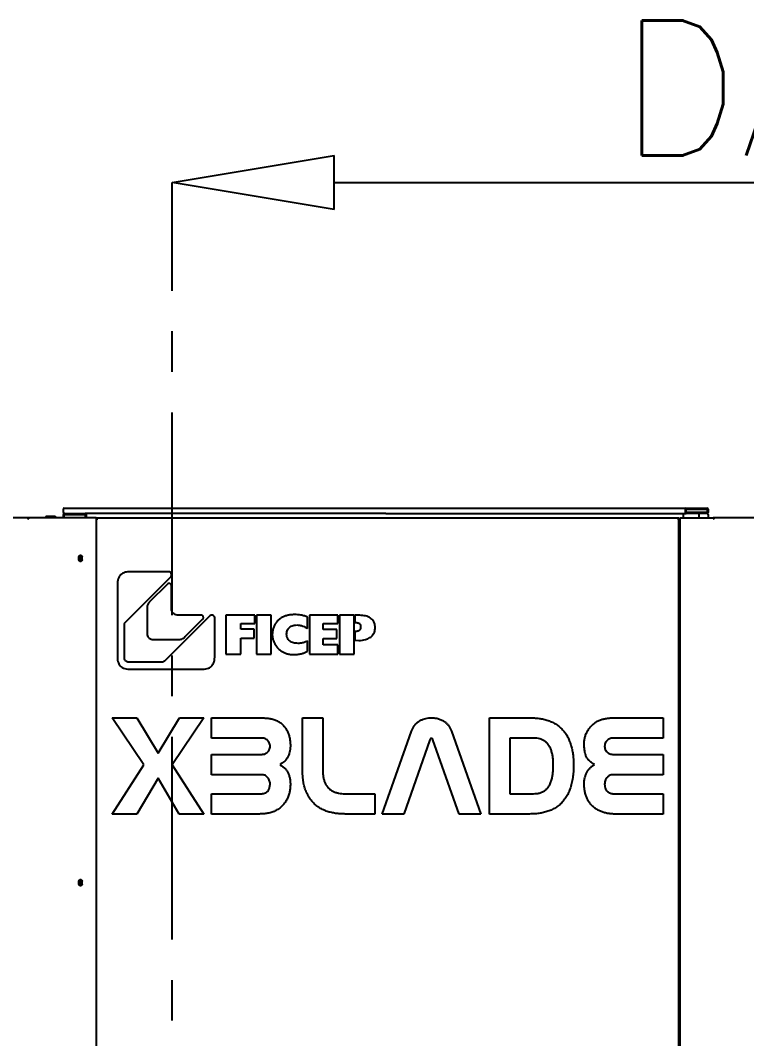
# Model space of a CAD drawing. Header units: inches. Extents: x 16559 to 58559, y 6500 to 36200.
# Drawn here: x 46231 to 47575, y 31091 to 32974 of the extents above; entities that cross this region are included whole.
import ezdxf
from ezdxf import colors
from ezdxf.entities.mleader import LeaderData, LeaderLine
from ezdxf.math import Vec2, Vec3

# ---------------------------------------------------------------- set-up
doc = ezdxf.new("R2010")
doc.units = ezdxf.units.IN
doc.header["$LTSCALE"] = 300
doc.linetypes.add('CENTRO', pattern=[2, 1.25, -0.25, 0.25, -0.25])
for name, color, linetype in [('ASSI', 254, 'CENTRO'), ('MACCHINA', 40, 'Continuous'), ('TESTI', 3, 'Continuous')]:
    doc.layers.add(name, color=color, linetype=linetype)
doc.styles.get("Standard").update_dxf_attribs({"font": 'romans.shx'})

# ---------------------------------------------------------------- blocks, each defined once
blk = doc.blocks.new('A$Ccd749461')
at = {"layer": 'ASSI'}
blk.add_line((0, -865), (0, 2335), dxfattribs=at)
at = {"layer": 'MACCHINA'}
for p, q in [((-199.4, 1733), (951.3, 1733)), ((951.3, 1733), (990, 1733)), ((-266.8, 1715), (-469.3, 1715)), ((-266.5, 1715), (-266.8, 1715)), ((-266.5, 1715), (-266.5, 1713)), ((-142, 1715), (-266.5, 1715)), ((-233.3, 1717.5), (-234.7, 1715)), ((-216.1, 1717.5), (-233.3, 1717.5)), ((-214.7, 1715), (-216.1, 1717.5)), ((-201.1, 1725), (-201.1, 1731)), ((-201.1, 1715), (-201.1, 1721)), ((-199.4, 1723), (-160.7, 1723)), ((-199.4, 1721), (-160.7, 1721)), ((-199.4, 1715), (-199.4, 1721)), ((395.3, 1723), (-160.7, 1723)), ((-160.7, 1721), (-160.7, 1715)), ((-159.1, 1721), (-159.1, 1715)), ((-141.9, 1715), (-142, 1715)), ((-139.7, 1713), (-139.7, 1715)), ((-139.7, 1715), (-137.6, 1715)), ((-137.6, 1715), (-137.6, 1713)), ((-137.6, 1715), (935.2, 1715)), ((395.3, 1723), (951.3, 1723)), ((935.2, 1715), (935.2, 1713)), ((935.2, 1715), (937.3, 1715)), ((937.3, 1713), (937.3, 1715)), ((939.3, 1713), (939.3, 1715)), ((939.3, 1715), (941.4, 1715)), ((941.4, 1715), (941.4, 1713)), ((941.4, 1715), (1001.3, 1715)), ((945.3, 1723), (945.3, 1715)), ((949.7, 1725), (949.7, 1731)), ((951.3, 1731), (990, 1731)), ((951.3, 1725), (951.3, 1731)), ((990, 1725), (951.3, 1725)), ((990, 1723), (951.3, 1723)), ((975.3, 1715), (975.3, 1723)), ((990, 1731), (990, 1725)), ((991.7, 1731), (991.7, 1725)), ((991.7, 1721), (991.7, 1715)), ((1001.5, 1715), (1001.3, 1715)), ((1367, 1715), (1001.5, 1715)), ((1001.5, 1715), (1001.5, 1713)), ((-266.5, 1713), (-266.6, 1713)), ((-265.1, 1712.8), (-266.6, 1712.8)), ((-139.7, 1712.8), (-140.3, 1712.8)), ((-139.7, 1713), (-137.6, 1713)), ((-139.7, 1713), (-139.7, 1713)), ((-139.7, 1712.9), (-137.7, 1712.9)), ((-139.7, 1712.9), (-139.7, 1712.8)), ((-139.7, -232.8), (-139.7, 1712.8)), ((935.2, 1713), (937.3, 1713)), ((937.3, 1712.9), (935.3, 1712.9)), ((937.3, 1713), (939.3, 1713)), ((937.3, 617.1), (937.3, 1712.9)), ((939.3, 1713), (941.4, 1713)), ((939.3, 1712.9), (939.3, -434.9)), ((939.3, 1712.9), (941.3, 1712.9)), ((1001.4, 1712.8), (1002.9, 1712.8)), ((937.3, 1660), (939.3, 1662)), ((-173.1, 1642), (-173.1, 1638)), ((-172.7, 1643.8), (-171.3, 1645)), ((-171.4, 1645), (-172.6, 1643.9)), ((-168.2, 1645), (-171, 1645)), ((-170.7, 1645), (-167.8, 1642.6)), ((-167.8, 1642.6), (-167.8, 1637.4)), ((-167.8, 1637.4), (-167.8, 1642.6)), ((-167.5, 1638), (-167.5, 1642)), ((-166.1, 1638), (-166.1, 1642)), ((-171.2, 1635), (-172.8, 1636.3)), ((-172.6, 1636.1), (-171.4, 1635)), ((-171, 1635), (-168.2, 1635)), ((-167.8, 1637.4), (-170.8, 1635)), ((-170.7, 1635), (-167.8, 1637.4)), ((-167.9, 1637.4), (-167.8, 1637.4)), ((-86, 1522.1), (-3.1, 1605)), ((-6.9, 1615), (-79.6, 1615)), ((-8.7, 1592.3), (-42.3, 1558.7)), ((-1.3, 1547.3), (-1.3, 1589)), ((-46.3, 1548.2), (-46.3, 1502.7)), ((69.1, 1533), (-12.6, 1451.2)), ((31.6, 1534.7), (11.3, 1534.7)), ((24.4, 1495.1), (56.5, 1527.2)), ((78.9, 1457.4), (78.9, 1529.1)), ((153.3, 1534.6), (99.7, 1534.6)), ((99.7, 1534.6), (99.7, 1462.4)), ((153.3, 1519.3), (153.3, 1534.6)), ((183.2, 1534.6), (156.4, 1534.6)), ((156.4, 1534.6), (156.4, 1462.4)), ((183.2, 1462.4), (183.2, 1534.6)), ((250.8, 1510), (250.8, 1531)), ((306.4, 1534.6), (254.1, 1534.6)), ((254.1, 1534.6), (254.1, 1462.4)), ((306.4, 1519.4), (306.4, 1534.6)), ((336.7, 1534.6), (309.8, 1534.6)), ((309.8, 1534.6), (309.8, 1462.4)), ((336.7, 1462.4), (336.7, 1534.6)), ((338.2, 1534.6), (338.2, 1521.2)), ((347.1, 1534.6), (338.2, 1534.6)), ((127, 1508.7), (127, 1519.3)), ((127, 1519.3), (153.3, 1519.3)), ((151.6, 1508.7), (127, 1508.7)), ((151.6, 1492.4), (151.6, 1508.7)), ((279.4, 1519.4), (306.4, 1519.4)), ((279.4, 1508.3), (279.4, 1519.4)), ((304.9, 1508.3), (279.4, 1508.3)), ((304.9, 1491.4), (304.9, 1508.3)), ((338.2, 1521.2), (340.2, 1521.2)), ((-33.3, 1489.7), (12.5, 1489.7)), ((127, 1492.4), (151.6, 1492.4)), ((127, 1462.4), (127, 1492.4)), ((279.4, 1491.4), (304.9, 1491.4)), ((279.4, 1480.1), (279.4, 1491.4)), ((338.2, 1504.8), (338.2, 1488.3)), ((340.3, 1504.8), (338.2, 1504.8)), ((338.2, 1488.3), (345.7, 1488.2)), ((250.8, 1468.2), (250.8, 1487.5)), ((306.4, 1480.1), (279.4, 1480.1)), ((306.4, 1462.4), (306.4, 1480.1)), ((99.7, 1462.4), (127, 1462.4)), ((156.4, 1462.4), (183.2, 1462.4)), ((254.1, 1462.4), (306.4, 1462.4)), ((309.8, 1462.4), (336.7, 1462.4)), ((-78.6, 1435), (56.5, 1435)), ((-19.8, 1447.8), (-78.5, 1447.8)), ((-111, 1345), (-65.5, 1345)), ((-52.2, 1258.2), (-111, 1345)), ((-65.5, 1345), (-26, 1279.3)), ((-26, 1279.3), (13.5, 1345)), ((59, 1345), (0, 1258.2)), ((13.5, 1345), (59, 1345)), ((72.7, 1345), (161.5, 1345)), ((72.7, 1307.4), (72.7, 1345)), ((241.4, 1244.6), (241.4, 1345)), ((241.4, 1345), (279, 1345)), ((279, 1345), (279, 1244.2)), ((587.4, 1345), (661.6, 1345)), ((587.4, 1167), (587.4, 1345)), ((820, 1345), (908.8, 1345)), ((908.8, 1345), (908.8, 1307.4)), ((388.4, 1167), (443.1, 1320.4)), ((516.7, 1320.4), (571.4, 1167)), ((166.1, 1307.4), (72.7, 1307.4)), ((476.9, 1304.3), (428.5, 1167)), ((480.4, 1307), (479.3, 1307)), ((531.3, 1167), (482.6, 1304.3)), ((669.2, 1307.4), (625, 1307.4)), ((625, 1307.4), (625, 1204.6)), ((908.8, 1307.4), (815.4, 1307.4)), ((72.7, 1277.3), (165.8, 1277.3)), ((72.7, 1239.7), (72.7, 1277.3)), ((815.7, 1277.3), (908.8, 1277.3)), ((908.8, 1277.3), (908.8, 1239.7)), ((-110.7, 1167), (-52.2, 1258.2)), ((0, 1258.2), (58.8, 1167)), ((705.2, 1256.5), (705.2, 1258.7)), ((742.8, 1256.3), (742.8, 1255.5)), ((-26, 1233.3), (-65.2, 1167)), ((13.3, 1167), (-26, 1233.3)), ((166.1, 1239.7), (72.7, 1239.7)), ((908.8, 1239.7), (815.4, 1239.7)), ((176.9, 1209.5), (176.9, 1209.2)), ((72.7, 1167), (72.7, 1204.6)), ((72.7, 1204.6), (165.8, 1204.6)), ((319.4, 1204.6), (375.1, 1204.6)), ((375.1, 1204.6), (375.1, 1167)), ((625, 1204.6), (668.9, 1204.6)), ((815.7, 1204.6), (908.8, 1204.6)), ((908.8, 1204.6), (908.8, 1167)), ((-65.2, 1167), (-110.7, 1167)), ((58.8, 1167), (13.3, 1167)), ((161.5, 1167), (72.7, 1167)), ((375.1, 1167), (320.2, 1167)), ((428.5, 1167), (388.4, 1167)), ((571.4, 1167), (531.3, 1167)), ((661.3, 1167), (587.4, 1167)), ((908.8, 1167), (820, 1167)), ((-173.1, 1042), (-173.1, 1038)), ((-171.2, 1035), (-172.8, 1036.3)), ((-172.7, 1043.8), (-171.3, 1045)), ((-171.4, 1045), (-172.6, 1043.9)), ((-172.6, 1036.1), (-171.4, 1035)), ((-168.2, 1045), (-171, 1045)), ((-167.8, 1037.4), (-170.8, 1035)), ((-170.7, 1045), (-167.8, 1042.6)), ((-170.7, 1035), (-167.8, 1037.4)), ((-167.9, 1037.4), (-167.8, 1037.4)), ((-167.8, 1042.6), (-167.8, 1037.4)), ((-167.8, 1037.4), (-167.8, 1042.6)), ((-167.5, 1038), (-167.5, 1042)), ((-166.1, 1038), (-166.1, 1042)), ((-171, 1035), (-168.2, 1035))]:
    blk.add_line(p, q, dxfattribs=at)
at = {"layer": 'MACCHINA', "flags": 128}
for points in [[(-169.3, 1640), (-169.4, 1640.9), (-169.8, 1641.7), (-170.3, 1642.2), (-171, 1642.4), (-171.6, 1642.2), (-172.2, 1641.7), (-172.5, 1640.9), (-172.7, 1640), (-172.5, 1639.1), (-172.2, 1638.3), (-171.6, 1637.8), (-171, 1637.6), (-170.3, 1637.8), (-169.8, 1638.3), (-169.4, 1639.1), (-169.3, 1640)], [(-101.2, 1593.4), (-101.2, 1575.9), (-101.2, 1559.4), (-101.2, 1544.2), (-101.2, 1530.1), (-101.2, 1517.2), (-101.2, 1505.4), (-101.2, 1494.9), (-101.2, 1486.2), (-101.2, 1478.5), (-101.2, 1471.8), (-101.2, 1466.1), (-101.2, 1461.3), (-101.2, 1457.5)], [(-169.3, 1040), (-169.4, 1040.9), (-169.8, 1041.7), (-170.3, 1042.2), (-171, 1042.4), (-171.6, 1042.2), (-172.2, 1041.7), (-172.5, 1040.9), (-172.7, 1040), (-172.5, 1039.1), (-172.2, 1038.3), (-171.6, 1037.8), (-171, 1037.6), (-170.3, 1037.8), (-169.8, 1038.3), (-169.4, 1039.1), (-169.3, 1040)]]:
    blk.add_lwpolyline(points, dxfattribs=at)
at = {"layer": 'MACCHINA'}
for centre, radius, start, end in [((-199.3, 1731.1), 1.86, 95.3443, 184.4952), ((951.5, 1731.1), 1.86, 95.3443, 184.4952), ((989.9, 1731.1), 1.86, 355.5048, 84.6557), ((-199.3, 1724.9), 1.86, 175.5048, 264.6557), ((-199.3, 1721.1), 1.86, 95.3443, 184.4952), ((-160.9, 1721.1), 1.86, 355.5048, 84.6557), ((951.5, 1724.9), 1.86, 175.5048, 264.6557), ((989.9, 1724.9), 1.86, 275.3443, 4.4952), ((989.9, 1721.1), 1.86, 355.5048, 84.6557), ((-170.5, 1642.4), 2.68, 101.4218, 188.0495), ((-170.1, 1642.4), 2.68, 351.9505, 78.5782), ((-168.7, 1642.4), 2.68, 351.9505, 78.5782), ((-170.5, 1637.6), 2.68, 171.9505, 258.5782), ((-170.1, 1637.6), 2.68, 281.4218, 8.0495), ((-168.7, 1637.6), 2.68, 281.4218, 8.0495), ((-170.5, 1042.4), 2.68, 101.4218, 188.0495), ((-170.5, 1037.6), 2.68, 171.9505, 258.5782), ((-170.1, 1042.4), 2.68, 351.9505, 78.5782), ((-170.1, 1037.6), 2.68, 281.4218, 8.0495), ((-168.7, 1042.4), 2.68, 351.9505, 78.5782), ((-168.7, 1037.6), 2.68, 281.4218, 8.0495)]:
    blk.add_arc(centre, radius, start, end, dxfattribs=at)
for points in [[(-266.8, 1715), (-266.8, 1715), (-266.7, 1714.9), (-266.7, 1714.4), (-266.7, 1713.7), (-266.6, 1713.1), (-266.6, 1712.8)], [(-265.1, 1712.8), (-265.1, 1713.1), (-265.1, 1713.7), (-265.4, 1714.4), (-265.9, 1714.9), (-266.3, 1715), (-266.5, 1715)], [(-142, 1715), (-141.8, 1715), (-141.4, 1714.9), (-140.8, 1714.4), (-140.4, 1713.7), (-140.4, 1713.1), (-140.3, 1712.8)], [(-139.7, 1712.8), (-139.7, 1713.1), (-139.8, 1713.7), (-140.3, 1714.4), (-141, 1714.9), (-141.6, 1715), (-141.9, 1715)], [(-137.5, 1712.8), (-137.5, 1713.1), (-137.5, 1713.7), (-137.5, 1714.4), (-137.5, 1714.9), (-137.6, 1715), (-137.6, 1715)], [(935.2, 1715), (935.2, 1715), (935.1, 1714.9), (935.1, 1714.4), (935.1, 1713.7), (935.1, 1713.1), (935.1, 1712.8)], [(941.5, 1712.8), (941.5, 1713.1), (941.5, 1713.7), (941.5, 1714.4), (941.5, 1714.9), (941.4, 1715), (941.4, 1715)], [(1001.3, 1715), (1001.3, 1715), (1001.3, 1714.9), (1001.3, 1714.4), (1001.4, 1713.7), (1001.4, 1713.1), (1001.4, 1712.8)], [(1002.9, 1712.8), (1002.9, 1713.1), (1002.9, 1713.7), (1002.6, 1714.4), (1002.1, 1714.9), (1001.7, 1715), (1001.5, 1715)], [(-266.5, 1712.8), (-266.5, 1712.8), (-266.4, 1712.9), (-266.5, 1712.9), (-266.5, 1713), (-266.5, 1713), (-266.5, 1713)], [(-139.7, 1712.9), (-139.7, 1712.9), (-139.6, 1712.8), (-139.1, 1712.8), (-138.4, 1712.8), (-137.8, 1712.8), (-137.5, 1712.8)], [(935.1, 1712.8), (935.4, 1712.8), (936, 1712.8), (936.7, 1712.8), (937.2, 1712.8), (937.3, 1712.9), (937.3, 1712.9)], [(939.3, 1712.9), (939.3, 1712.9), (939.4, 1712.8), (939.9, 1712.8), (940.6, 1712.8), (941.2, 1712.8), (941.5, 1712.8)], [(1001.5, 1712.8), (1001.5, 1712.8), (1001.5, 1712.9), (1001.5, 1712.9), (1001.5, 1713), (1001.5, 1713), (1001.5, 1713)]]:
    blk.add_open_spline(points, degree=3, dxfattribs=at)
for points, knots in [([(-79.6, 1615), (-81.4, 1614.9), (-84.8, 1614.8), (-89.4, 1613.5), (-93.4, 1611.4), (-96.6, 1608.3), (-99, 1604.2), (-100.6, 1599.1), (-101, 1595.4), (-101.2, 1593.4)], [0, 0, 0, 0, 0.154152, 0.291348, 0.417883, 0.541688, 0.67761, 0.828276, 1, 1, 1, 1]), ([(-1.3, 1609.4), (-1.3, 1610.1), (-1.3, 1611.3), (-1.9, 1612.9), (-3, 1614.2), (-4.8, 1615), (-6.1, 1615), (-6.9, 1615)], [0, 0, 0, 0, 0.216084, 0.396669, 0.559288, 0.759071, 1, 1, 1, 1]), ([(-3.1, 1605), (-2.8, 1605.3), (-2.2, 1605.8), (-1.4, 1607.3), (-1.3, 1608.6), (-1.3, 1609.4)], [0, 0, 0, 0, 0.236294, 0.497727, 1, 1, 1, 1]), ([(-5.7, 1593.5), (-6.1, 1593.5), (-6.8, 1593.4), (-7.8, 1593.1), (-8.4, 1592.6), (-8.7, 1592.3)], [0, 0, 0, 0, 0.330325, 0.613112, 1, 1, 1, 1]), ([(-1.3, 1589), (-1.3, 1589.5), (-1.4, 1590.5), (-1.9, 1591.7), (-2.8, 1592.7), (-4.1, 1593.4), (-5.2, 1593.4), (-5.7, 1593.5)], [0, 0, 0, 0, 0.214114, 0.396535, 0.562604, 0.763959, 1, 1, 1, 1]), ([(-42.3, 1558.7), (-43, 1557.9), (-44.3, 1556.3), (-45.5, 1553.6), (-46.2, 1550.9), (-46.3, 1549.1), (-46.3, 1548.2)], [0, 0, 0, 0, 0.275104, 0.5469, 0.767216, 1, 1, 1, 1]), ([(11.3, 1534.7), (9.9, 1534.9), (7.2, 1535.2), (3.7, 1536.8), (1.2, 1538.9), (-0.3, 1541.5), (-1.1, 1544.2), (-1.2, 1546.2), (-1.3, 1547.3)], [0, 0, 0, 0, 0.216978, 0.402405, 0.570129, 0.70159, 0.84241, 1, 1, 1, 1]), ([(53.6, 1534.7), (53, 1534.7), (51.4, 1534.7), (48.5, 1534.7), (45, 1534.7), (40.9, 1534.7), (36.5, 1534.7), (33.3, 1534.7), (31.6, 1534.7)], [0, 0, 0, 0, 0.081759, 0.211673, 0.389741, 0.563433, 0.766852, 1, 1, 1, 1]), ([(58, 1530.2), (58, 1530.8), (57.9, 1532), (57.1, 1533.3), (56, 1534.2), (54.9, 1534.7), (54, 1534.7), (53.6, 1534.7)], [0, 0, 0, 0, 0.233077, 0.494639, 0.643421, 0.807933, 1, 1, 1, 1]), ([(56.5, 1527.2), (57, 1527.7), (57.8, 1528.6), (58, 1529.7), (58, 1530.2)], [0, 0, 0, 0, 0.567882, 1, 1, 1, 1]), ([(73.3, 1534.8), (72.8, 1534.8), (72, 1534.8), (70.5, 1534.2), (69.7, 1533.5), (69.1, 1533)], [0, 0, 0, 0, 0.274474, 0.543817, 1, 1, 1, 1]), ([(78.9, 1529.1), (78.9, 1529.7), (78.9, 1530.7), (78.3, 1532.1), (77.6, 1533.2), (76.4, 1534), (75, 1534.6), (73.8, 1534.8), (73.3, 1534.8)], [0, 0, 0, 0, 0.187449, 0.344743, 0.484477, 0.615984, 0.814816, 1, 1, 1, 1]), ([(226.6, 1535.9), (224.2, 1535.8), (219.6, 1535.7), (213.1, 1534.5), (207.2, 1532.5), (202, 1529.9), (197.4, 1526.6), (193.3, 1522.5), (189.9, 1517.5), (187.3, 1511.7), (185.6, 1505.3), (185.4, 1500.8), (185.3, 1498.6)], [0, 0, 0, 0, 0.1136, 0.218837, 0.31714, 0.409993, 0.49891, 0.585393, 0.686102, 0.787576, 0.891684, 1, 1, 1, 1]), ([(250.8, 1531), (248.8, 1531.9), (244.8, 1533.6), (238.6, 1535), (232.5, 1535.8), (228.6, 1535.9), (226.6, 1535.9)], [0, 0, 0, 0, 0.260554, 0.531495, 0.757586, 1, 1, 1, 1]), ([(345.7, 1488.2), (347.8, 1488.2), (351.8, 1488.3), (357.4, 1489.4), (362.1, 1491), (366.1, 1493.1), (369.5, 1495.8), (372.3, 1499.3), (374.4, 1503.3), (375.5, 1507.6), (375.8, 1511.9), (375.5, 1516.2), (374.3, 1520.4), (372.3, 1524.3), (369.5, 1527.5), (366.2, 1530.1), (362.4, 1532.1), (357.9, 1533.5), (352.7, 1534.4), (349, 1534.5), (347.1, 1534.6)], [0, 0, 0, 0, 0.075846, 0.142171, 0.20065, 0.252975, 0.30078, 0.356322, 0.409205, 0.460655, 0.511018, 0.56235, 0.613327, 0.664756, 0.718154, 0.763772, 0.813366, 0.868344, 0.930107, 1, 1, 1, 1]), ([(-88.2, 1515.6), (-88.1, 1516.5), (-88.1, 1518.1), (-87.6, 1520.1), (-86.9, 1521.4), (-86.3, 1521.9), (-86, 1522.1)], [0, 0, 0, 0, 0.375048, 0.665975, 0.846122, 1, 1, 1, 1]), ([(-88.2, 1457.4), (-88.2, 1461.2), (-88.2, 1468.3), (-88.2, 1478.3), (-88.2, 1487.2), (-88.2, 1494.9), (-88.2, 1501.3), (-88.2, 1506.5), (-88.2, 1510.6), (-88.2, 1513.5), (-88.2, 1515), (-88.2, 1515.6)], [0, 0, 0, 0, 0.1931955, 0.3659092, 0.5181411, 0.6498912, 0.7611595, 0.8505046, 0.9200929, 0.9699246, 1, 1, 1, 1]), ([(211.8, 1499.5), (211.9, 1500.9), (212.1, 1503.8), (213.5, 1507.6), (215.6, 1510.9), (218.5, 1513.5), (222.1, 1515.4), (226.2, 1516.6), (229.1, 1516.6), (230.6, 1516.7)], [0, 0, 0, 0, 0.152574, 0.292832, 0.426376, 0.558158, 0.698648, 0.845069, 1, 1, 1, 1]), ([(230.6, 1516.7), (232.6, 1516.5), (236.4, 1516.3), (241.6, 1514.8), (246.5, 1512.7), (249.3, 1510.9), (250.8, 1510)], [0, 0, 0, 0, 0.270756, 0.533457, 0.753262, 1, 1, 1, 1]), ([(340.2, 1521.2), (341.1, 1521.1), (342.8, 1521.1), (345.2, 1520.4), (346.9, 1519.2), (348.1, 1517.5), (348.7, 1515.4), (348.9, 1513.1), (348.7, 1510.8), (348.1, 1508.7), (346.9, 1506.9), (345.2, 1505.7), (342.9, 1504.9), (341.2, 1504.8), (340.3, 1504.8)], [0, 0, 0, 0, 0.103759, 0.188721, 0.262132, 0.333102, 0.410147, 0.498905, 0.587278, 0.665857, 0.739053, 0.813877, 0.898473, 1, 1, 1, 1]), ([(-46.3, 1502.7), (-46.3, 1501.2), (-46.2, 1498.5), (-45, 1494.7), (-42.7, 1492.2), (-40, 1490.6), (-36.8, 1489.8), (-34.5, 1489.7), (-33.3, 1489.7)], [0, 0, 0, 0, 0.207803, 0.383088, 0.544748, 0.677819, 0.827136, 1, 1, 1, 1]), ([(12.5, 1489.7), (13.8, 1489.8), (16.4, 1490), (19.7, 1491.2), (22.4, 1492.9), (23.7, 1494.3), (24.4, 1495.1)], [0, 0, 0, 0, 0.295122, 0.569616, 0.781808, 1, 1, 1, 1]), ([(185.3, 1498.6), (185.4, 1496.7), (185.7, 1492.8), (187.3, 1487), (189.9, 1481.4), (193.5, 1476.1), (197.8, 1471.6), (202.5, 1468.1), (207.4, 1465.4), (212.8, 1463.4), (218.9, 1462.1), (223.1, 1461.9), (225.3, 1461.9)], [0, 0, 0, 0, 0.094323, 0.193197, 0.296054, 0.402412, 0.512181, 0.601206, 0.693315, 0.789514, 0.891177, 1, 1, 1, 1]), ([(230.7, 1482.8), (229.3, 1482.9), (226.6, 1483.1), (222.7, 1484.2), (219.2, 1485.9), (216.1, 1488.2), (213.7, 1491.3), (212.1, 1495.2), (211.9, 1498), (211.8, 1499.5)], [0, 0, 0, 0, 0.148526, 0.291412, 0.42849, 0.561067, 0.698831, 0.842136, 1, 1, 1, 1]), ([(250.8, 1487.5), (249.4, 1486.7), (246.8, 1485.3), (242.9, 1483.9), (239.1, 1483), (235.1, 1482.6), (232.2, 1482.7), (230.7, 1482.8)], [0, 0, 0, 0, 0.226627, 0.417505, 0.588406, 0.785485, 1, 1, 1, 1]), ([(-101.2, 1457.5), (-101.1, 1455.6), (-101, 1451.9), (-99.7, 1446.8), (-97.4, 1442.6), (-94.2, 1439.2), (-89.8, 1436.7), (-84.5, 1435.2), (-80.7, 1435.1), (-78.6, 1435)], [0, 0, 0, 0, 0.160223, 0.30095, 0.428415, 0.550895, 0.683904, 0.83121, 1, 1, 1, 1]), ([(-78.5, 1447.8), (-79.6, 1447.8), (-81.7, 1447.9), (-84.5, 1449), (-86.7, 1450.8), (-88.1, 1453.8), (-88.1, 1456.2), (-88.2, 1457.4)], [0, 0, 0, 0, 0.214647, 0.394677, 0.557575, 0.758269, 1, 1, 1, 1]), ([(-12.6, 1451.2), (-13.1, 1450.7), (-14.2, 1449.7), (-16.6, 1448.4), (-18.5, 1448), (-19.8, 1447.8)], [0, 0, 0, 0, 0.275957, 0.549354, 1, 1, 1, 1]), ([(56.5, 1435), (58.4, 1435), (62, 1435.2), (67, 1436.5), (71.1, 1438.7), (74.5, 1442), (77, 1446.3), (78.6, 1451.6), (78.8, 1455.4), (78.9, 1457.4)], [0, 0, 0, 0, 0.158045, 0.297507, 0.424645, 0.547613, 0.681678, 0.830186, 1, 1, 1, 1]), ([(225.3, 1461.9), (228, 1462), (233.1, 1462.2), (239.9, 1463.6), (245.8, 1465.6), (249.1, 1467.3), (250.8, 1468.2)], [0, 0, 0, 0, 0.2996878, 0.5770574, 0.7880411, 1, 1, 1, 1]), ([(161.5, 1345), (163.9, 1345), (168.7, 1344.9), (175.8, 1344.3), (183, 1343.3), (189.9, 1341.5), (196.6, 1338.6), (202.5, 1334.4), (207.5, 1329.5), (211.4, 1323.9), (214.5, 1318), (216.6, 1311.7), (218, 1305.3), (218.7, 1298.7), (218.8, 1294.3), (218.9, 1292.1)], [0, 0, 0, 0, 0.080006, 0.160014, 0.24001, 0.319986, 0.399923, 0.479893, 0.559907, 0.633216, 0.706606, 0.779905, 0.853322, 0.926625, 1, 1, 1, 1]), ([(443.1, 1320.4), (443.7, 1322), (445.1, 1325.3), (447.7, 1330), (451.1, 1334.1), (455.1, 1337.7), (459.6, 1340.5), (464.5, 1342.6), (469.5, 1344), (474.7, 1344.9), (478.2, 1345), (479.9, 1345)], [0, 0, 0, 0, 0.112026, 0.223982, 0.33603, 0.447992, 0.560027, 0.669978, 0.780049, 0.889972, 1, 1, 1, 1]), ([(479.9, 1345), (482.1, 1344.9), (486.6, 1344.8), (493.1, 1343.4), (499.4, 1341), (504.7, 1337.8), (508.9, 1333.9), (512.1, 1329.8), (514.8, 1325.3), (516.1, 1322), (516.7, 1320.4)], [0, 0, 0, 0, 0.139988, 0.280007, 0.419913, 0.55993, 0.66987, 0.779992, 0.889938, 1, 1, 1, 1]), ([(661.6, 1345), (664.5, 1344.9), (670.2, 1344.8), (678.9, 1344), (687.4, 1342.5), (695.7, 1340.1), (703.7, 1336.9), (711.2, 1332.7), (718, 1327.5), (724, 1321.5), (729.1, 1314.6), (733.3, 1307), (736.6, 1299), (739.1, 1290.7), (740.9, 1282.2), (742.1, 1273.6), (742.7, 1264.9), (742.8, 1259.2), (742.8, 1256.3)], [0, 0, 0, 0, 0.062726, 0.125448, 0.188174, 0.250891, 0.313613, 0.375205, 0.436799, 0.498382, 0.559985, 0.62283, 0.685692, 0.748549, 0.811412, 0.874278, 0.937136, 1, 1, 1, 1]), ([(781.3, 1258.5), (779.8, 1259.5), (776.7, 1261.4), (772.5, 1264.8), (768.8, 1268.8), (766, 1273.6), (764.4, 1278.8), (763.2, 1284.4), (762.5, 1290.5), (762.2, 1297.1), (762.6, 1303.6), (764, 1310), (766.2, 1316.1), (769.3, 1321.9), (773.1, 1327.2), (777.5, 1332), (782.5, 1336.2), (788.1, 1339.6), (794.2, 1341.9), (800.5, 1343.5), (807, 1344.4), (813.5, 1344.9), (817.8, 1345), (820, 1345)], [0, 0, 0, 0, 0.041688, 0.083339, 0.125039, 0.16668, 0.208343, 0.250019, 0.30002, 0.350025, 0.40003, 0.450036, 0.500039, 0.550047, 0.600051, 0.650056, 0.700054, 0.750062, 0.800011, 0.849995, 0.899991, 0.949999, 1, 1, 1, 1]), ([(181.2, 1292.5), (181.2, 1293.6), (181.1, 1295.8), (179.9, 1298.9), (178, 1301.7), (175.7, 1304.1), (172.8, 1306), (169.6, 1307.2), (167.2, 1307.3), (166.1, 1307.4)], [0, 0, 0, 0, 0.139988, 0.279974, 0.420005, 0.560048, 0.706662, 0.853374, 1, 1, 1, 1]), ([(479.3, 1307), (479, 1306.9), (478.3, 1306.7), (477.5, 1305.6), (477.2, 1304.8), (476.9, 1304.3)], [0, 0, 0, 0, 0.275338, 0.559627, 1, 1, 1, 1]), ([(482.6, 1304.3), (482.3, 1304.9), (481.8, 1305.7), (481.2, 1306.7), (480.7, 1306.9), (480.4, 1307)], [0, 0, 0, 0, 0.559891, 0.783254, 1, 1, 1, 1]), ([(705.2, 1258.7), (705.2, 1261), (705.1, 1265.6), (704.5, 1272.5), (703.3, 1279.3), (701.3, 1285.9), (698.6, 1291.9), (695.1, 1296.9), (690.9, 1301), (686, 1304.1), (680.6, 1306.1), (674.9, 1307.2), (671.1, 1307.3), (669.2, 1307.4)], [0, 0, 0, 0, 0.100051, 0.200084, 0.300131, 0.400151, 0.500107, 0.583434, 0.66672, 0.749996, 0.833319, 0.916633, 1, 1, 1, 1]), ([(815.4, 1307.4), (814.4, 1307.3), (812.4, 1307.3), (809.5, 1306.3), (806.9, 1304.9), (804.4, 1302.7), (802.1, 1299.8), (800.5, 1296.1), (800.1, 1292.1), (800.6, 1288.1), (802.1, 1284.4), (804.6, 1281.2), (807.9, 1278.8), (811.7, 1277.5), (814.4, 1277.4), (815.7, 1277.3)], [0, 0, 0, 0, 0.0625648, 0.1251154, 0.187667, 0.2502348, 0.333508, 0.4168799, 0.5001487, 0.5834658, 0.6667448, 0.7500639, 0.833251, 0.9166506, 1, 1, 1, 1]), ([(165.8, 1277.3), (166.9, 1277.4), (169.2, 1277.5), (172.5, 1278.4), (175.5, 1280.1), (178, 1282.5), (179.9, 1285.5), (181.1, 1288.9), (181.2, 1291.3), (181.2, 1292.5)], [0, 0, 0, 0, 0.1400602, 0.2801241, 0.4199782, 0.5600976, 0.7066602, 0.8533292, 1, 1, 1, 1]), ([(218.9, 1292.1), (218.8, 1290.2), (218.6, 1286.4), (217.3, 1280.8), (215.6, 1275.3), (213.3, 1270.5), (210.3, 1266.6), (207, 1263.5), (203.4, 1260.8), (200.8, 1259.3), (199.5, 1258.5)], [0, 0, 0, 0, 0.139943, 0.279926, 0.419914, 0.559871, 0.669879, 0.779983, 0.889944, 1, 1, 1, 1]), ([(199.5, 1258.5), (201.2, 1257.4), (204.6, 1255.3), (209.1, 1251.2), (212.8, 1246.5), (215.5, 1241), (217.3, 1235.1), (218.6, 1228.9), (218.8, 1224.7), (218.9, 1222.6)], [0, 0, 0, 0, 0.1400466, 0.2800401, 0.4200285, 0.5600271, 0.7066631, 0.853372, 1, 1, 1, 1]), ([(320.2, 1167), (317.5, 1167.1), (312.3, 1167.2), (304.4, 1167.9), (296.6, 1169.2), (288.9, 1171.2), (281.6, 1173.9), (274.6, 1177.4), (268.1, 1181.6), (262.2, 1186.7), (256.7, 1192.9), (251.8, 1200.1), (247.7, 1208.4), (244.7, 1217.2), (242.8, 1226.2), (241.6, 1235.4), (241.5, 1241.6), (241.4, 1244.6)], [0, 0, 0, 0, 0.062732, 0.125452, 0.188187, 0.250916, 0.313633, 0.375246, 0.436839, 0.498439, 0.560037, 0.633353, 0.706664, 0.780002, 0.853321, 0.926664, 1, 1, 1, 1]), ([(279, 1244.2), (279.1, 1242.2), (279.2, 1238.2), (280.2, 1232.2), (281.9, 1226.5), (284.5, 1221.1), (288.1, 1216.2), (292.5, 1212.3), (297.4, 1209.2), (302.6, 1207), (308.1, 1205.5), (313.7, 1204.7), (317.5, 1204.6), (319.4, 1204.6)], [0, 0, 0, 0, 0.093353, 0.18672, 0.280042, 0.373359, 0.466662, 0.559945, 0.647939, 0.735936, 0.823913, 0.911977, 1, 1, 1, 1]), ([(742.8, 1255.5), (742.7, 1251.9), (742.5, 1244.7), (741.4, 1233.9), (739.4, 1223.3), (736.6, 1213.7), (733, 1205.1), (728.9, 1197.7), (723.8, 1190.9), (717.9, 1184.7), (711, 1179.5), (703.5, 1175.2), (695.4, 1171.9), (687.1, 1169.6), (678.6, 1168), (670, 1167.2), (664.2, 1167.1), (661.3, 1167)], [0, 0, 0, 0, 0.078406, 0.156809, 0.235211, 0.3136, 0.375206, 0.436806, 0.498396, 0.559998, 0.622841, 0.685695, 0.748549, 0.81141, 0.874275, 0.937134, 1, 1, 1, 1]), ([(668.9, 1204.6), (671, 1204.7), (675, 1204.8), (680.9, 1206.1), (686.5, 1208.3), (691.6, 1211.7), (695.7, 1216.1), (699.1, 1221.6), (701.7, 1227.9), (703.5, 1234.9), (704.6, 1242.1), (705.1, 1249.3), (705.2, 1254.1), (705.2, 1256.5)], [0, 0, 0, 0, 0.083348, 0.166686, 0.249968, 0.333263, 0.416548, 0.499869, 0.599828, 0.699849, 0.799903, 0.899946, 1, 1, 1, 1]), ([(820, 1167), (817.8, 1167), (813.3, 1167.1), (806.7, 1167.9), (800.2, 1169.2), (793.8, 1171.3), (787.9, 1174.3), (782.2, 1177.9), (777.1, 1182.2), (772.8, 1187.3), (769.1, 1192.9), (766.3, 1198.9), (764.4, 1205.3), (763, 1211.9), (762.4, 1218.5), (762.2, 1225.2), (763, 1231.4), (764.5, 1237.2), (766.4, 1242.4), (769, 1247.3), (772.6, 1251.6), (776.7, 1255.4), (779.8, 1257.5), (781.3, 1258.5)], [0, 0, 0, 0, 0.050013, 0.100014, 0.15003, 0.200031, 0.25003, 0.300025, 0.350023, 0.400011, 0.450003, 0.499988, 0.549987, 0.59999, 0.649989, 0.699992, 0.74997, 0.791642, 0.833312, 0.874974, 0.916655, 0.958318, 1, 1, 1, 1]), ([(181.2, 1222.9), (181.2, 1224), (181.1, 1226.4), (180, 1229.8), (178.3, 1232.9), (176.2, 1235.4), (173.9, 1237.3), (171.5, 1238.7), (168.8, 1239.6), (167, 1239.7), (166.1, 1239.7)], [0, 0, 0, 0, 0.139963, 0.279954, 0.41987, 0.559903, 0.669919, 0.779975, 0.889946, 1, 1, 1, 1]), ([(815.4, 1239.7), (814.3, 1239.6), (812.2, 1239.5), (809.1, 1238.3), (806.4, 1236.5), (803.9, 1233.9), (801.8, 1230.5), (800.5, 1226.3), (800.1, 1222), (800.5, 1217.7), (801.9, 1213.6), (804.1, 1210.2), (806.6, 1207.7), (809.3, 1205.9), (812.4, 1204.8), (814.6, 1204.7), (815.7, 1204.6)], [0, 0, 0, 0, 0.062513, 0.125029, 0.187536, 0.250101, 0.333307, 0.416678, 0.499992, 0.58329, 0.666645, 0.749897, 0.812438, 0.874956, 0.937475, 1, 1, 1, 1]), ([(218.9, 1222.6), (218.8, 1220.2), (218.6, 1215.3), (217.5, 1208.2), (215.6, 1201.2), (212.9, 1194.4), (209.1, 1188.2), (204.6, 1182.5), (199, 1177.5), (192.4, 1173.5), (185.1, 1170.3), (177.3, 1168.3), (169.4, 1167.2), (164.1, 1167.1), (161.5, 1167)], [0, 0, 0, 0, 0.08, 0.160031, 0.240033, 0.320018, 0.400009, 0.479996, 0.559977, 0.647962, 0.735944, 0.823956, 0.911973, 1, 1, 1, 1]), ([(165.8, 1204.6), (167, 1204.7), (169.3, 1204.8), (172.4, 1205.9), (174.9, 1207.6), (176.2, 1208.8), (176.9, 1209.5)], [0, 0, 0, 0, 0.2799179, 0.5599198, 0.779845, 1, 1, 1, 1]), ([(176.9, 1209.2), (177.7, 1210.3), (179.3, 1212.6), (180.5, 1216.2), (181.1, 1219.6), (181.2, 1221.8), (181.2, 1222.9)], [0, 0, 0, 0, 0.279771, 0.560061, 0.779818, 1, 1, 1, 1])]:
    blk.add_open_spline(points, degree=3, knots=knots, dxfattribs=at)
blk = doc.blocks.new('_ClosedBlank')
at = {"color": 0, "linetype": 'ByBlock', "lineweight": -2}
for p, q in [((-1, 0.1667), (0, 0)), ((-1, 0.1667), (-1, -0.1667)), ((0, 0), (-1, -0.1667))]:
    blk.add_line(p, q, dxfattribs=at)

msp = doc.modelspace()

# ---------------------------------------------------------------- block references
at = {"layer": 'MACCHINA'}
msp.add_blockref('A$Ccd749461', (46511.967, 30339.28), dxfattribs=at)

# ---------------------------------------------------------------- leaders
at = {"layer": 'TESTI'}
ml = msp.add_multileader_mtext('Standard', dxfattribs=at)
ml.set_content('DATUM LINE', color=256)
ml.set_leader_properties(color=8)
ml.set_arrow_properties(name='CLOSEDBLANK')
ml.build(insert=Vec2(0, 0))
ml.multileader.update_dxf_attribs({"has_dogleg": 0, "text_left_attachment_type": 6, "text_right_attachment_type": 6, "dogleg_length": 0.36, "arrow_head_size": 300, "scale": 100})
ctx = ml.context
ctx.base_point, ctx.scale, ctx.char_height, ctx.arrow_head_size, ctx.landing_gap_size, ctx.plane_origin = Vec3(47138.5, 32674.28), 100, 250, 300, 200, Vec3(47138.5, 31909.514)
ctx.left_attachment, ctx.right_attachment = 6, 6
notes = []
notes.append((ctx, [(0, (1, 1, 0), (47102.5, 32674.28), (1, 0), 36, [(0, [(46511.967, 32674.28)], 0, [])])]))
ctx.mtext.insert, ctx.mtext.flow_direction = Vec3(47338.5, 32974.28), 5
for ctx, leaders in notes:
    for number, flags, end, landing, length, lines in leaders:
        leader = LeaderData()
        leader.index, (leader.has_last_leader_line, leader.has_dogleg_vector, leader.attachment_direction) = number, flags
        leader.last_leader_point, leader.dogleg_vector, leader.dogleg_length = Vec3(end), Vec3(landing), length
        for number, points, colour, breaks in lines:
            line = LeaderLine()
            line.index, line.vertices, line.color, line.breaks = number, Vec3.list(points), colors.encode_raw_color(colour), breaks
            leader.lines.append(line)
        ctx.leaders.append(leader)

doc.saveas('drawing.dxf')
